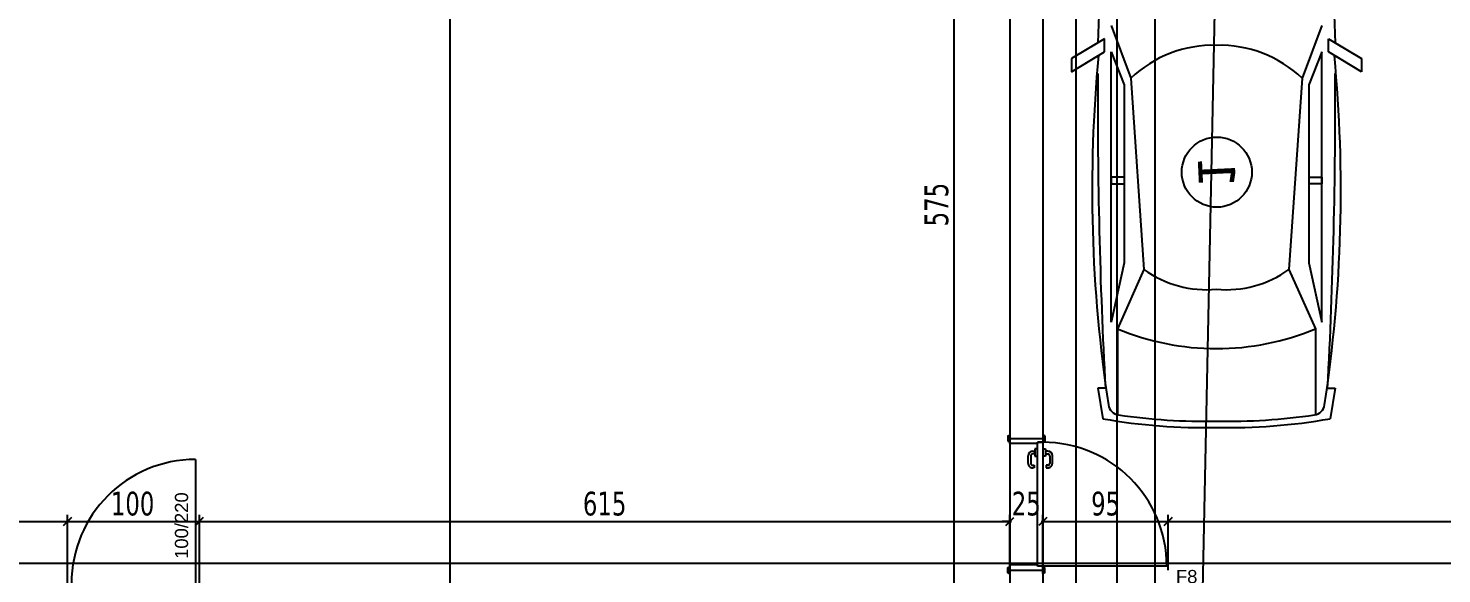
# Model space of a CAD drawing. Header units: millimetres. Extents: x 43168.9 to 43194.6, y -25545.1 to -25543.4.
# Drawn here: x 43169.6669 to 43169.8814, y -25544.4634 to -25544.3807 of the extents above; entities that cross this region are included whole.
import ezdxf
from ezdxf.enums import TextEntityAlignment as Align

# ---------------------------------------------------------------- set-up
doc = ezdxf.new("R2010")
doc.units = ezdxf.units.MM
doc.header["$LTSCALE"] = 200
doc.linetypes.add('DASHDOT', pattern=[1, 0.5, -0.25, 0, -0.25])
doc.linetypes.add('DASHDOT2', pattern=[0.5, 0.25, -0.125, 0, -0.125])
for name, color, linetype in [('aks_sgh', 5, 'DASHDOT2'), ('dograma_sgh', 43, 'Continuous'), ('duv_sgh', 4, 'Continuous'), ('olcuic_sgh', 183, 'Continuous'), ('poz_sgh', 12, 'Continuous'), ('yapi-yaklasma_sgh', 41, 'DASHDOT')]:
    doc.layers.add(name, color=color, linetype=linetype)
doc.styles.add('1-200', font='arial.ttf', dxfattribs={"height": 60})
doc.styles.add('dim', font='VERDANA.TTF', dxfattribs={"width": 0.7})
doc.styles.add('text1', font='VERDANA.TTF')
doc.styles.add('text2', font='arial.ttf')

msp = doc.modelspace()

# ---------------------------------------------------------------- linework, layer by layer
at = {"color": 0}
for p, q in [((43169.83012498671, -25544.35572260801), (43169.82922193944, -25544.38290583742)), ((43169.86431950075, -25544.35572260801), (43169.86522254803, -25544.38290583742)), ((43169.83122197325, -25544.38030579347), (43169.83422202396, -25544.38830592871)), ((43169.86322251421, -25544.38030579347), (43169.8602224635, -25544.38830592871)), ((43169.83022195634, -25544.38230582728), (43169.82522187181, -25544.385305878)), ((43169.82922193944, -25544.38290583742), (43169.82522187181, -25544.385305878)), ((43169.83022195634, -25544.38430586109), (43169.83022195634, -25544.38230582728)), ((43169.86422253112, -25544.38430586109), (43169.86422253112, -25544.38230582728)), ((43169.86422253112, -25544.38230582728), (43169.86922261564, -25544.385305878)), ((43169.86522254803, -25544.38290583742), (43169.86922261564, -25544.385305878)), ((43169.82522187181, -25544.38730591181), (43169.83022195634, -25544.38430586109)), ((43169.82522187181, -25544.38730591181), (43169.82922193944, -25544.38490587123)), ((43169.83122197325, -25544.4253065542), (43169.83122197325, -25544.38430586109)), ((43169.83122197325, -25544.38430586109), (43169.83322200706, -25544.38930594562)), ((43169.86322251421, -25544.38430586109), (43169.8612224804, -25544.38930594562)), ((43169.86322251421, -25544.4253065542), (43169.86322251421, -25544.38430586109)), ((43169.86922261564, -25544.38730591181), (43169.86422253112, -25544.38430586109)), ((43169.86922261564, -25544.38730591181), (43169.86522254803, -25544.38490587123)), ((43169.82522187181, -25544.385305878), (43169.82522187181, -25544.38730591181)), ((43169.82522187181, -25544.385305878), (43169.82522187181, -25544.38730591181)), ((43169.86922261564, -25544.385305878), (43169.86922261564, -25544.38730591181)), ((43169.86922261564, -25544.385305878), (43169.86922261564, -25544.38730591181)), ((43169.83322200706, -25544.38930594562), (43169.83322200706, -25544.41630640206)), ((43169.83422202396, -25544.38830592871), (43169.83622205777, -25544.41730641896)), ((43169.8602224635, -25544.38830592871), (43169.85822242968, -25544.41730641896)), ((43169.8612224804, -25544.38930594562), (43169.8612224804, -25544.41630640206)), ((43169.83322200706, -25544.40330618229), (43169.83122197325, -25544.40330618229)), ((43169.83122197325, -25544.40330618229), (43169.83122197325, -25544.40430619919)), ((43169.83122197325, -25544.40430619919), (43169.83322200706, -25544.40430619919)), ((43169.8612224804, -25544.40330618229), (43169.86322251421, -25544.40330618229)), ((43169.86322251421, -25544.40430619919), (43169.8612224804, -25544.40430619919)), ((43169.86322251421, -25544.40330618229), (43169.86322251421, -25544.40430619919)), ((43169.83322200706, -25544.41630640206), (43169.83122197325, -25544.4253065542)), ((43169.8612224804, -25544.41630640206), (43169.86322251421, -25544.4253065542)), ((43169.83622205777, -25544.41730641896), (43169.83222199015, -25544.42630657111)), ((43169.85822242968, -25544.41730641896), (43169.86222249731, -25544.42630657111)), ((43169.83222199015, -25544.42630657111), (43169.83222199015, -25544.43933093206)), ((43169.86222249731, -25544.42630657111), (43169.86222249731, -25544.43933093206)), ((43169.82922193944, -25544.43530672326), (43169.8299957105, -25544.43994934966)), ((43169.83022195634, -25544.43530672326), (43169.82922193944, -25544.43530672326)), ((43169.83036370912, -25544.43530672326), (43169.82922193944, -25544.43530672326)), ((43169.86408077833, -25544.43530672326), (43169.86522254803, -25544.43530672326)), ((43169.86422253112, -25544.43530672326), (43169.86522254803, -25544.43530672326)), ((43169.86522254803, -25544.43530672326), (43169.86444877696, -25544.43994934966))]:
    msp.add_line(p, q, dxfattribs=at)
msp.add_line((43169.84195854923, -25544.40279383927), (43169.84195854923, -25544.40279383927))
at = {"color": 0, "linetype": 'ByBlock', "lineweight": -2}
for p, q in [((43169.67227904144, -25544.45612042663), (43169.67347904143, -25544.45492042663)), ((43169.67347904143, -25544.45492042663), (43169.67227904144, -25544.45612042663)), ((43169.69227904143, -25544.45612042663), (43169.69347904143, -25544.45492042663)), ((43169.69347904143, -25544.45492042663), (43169.69227904143, -25544.45612042663)), ((43169.81527904143, -25544.45612042663), (43169.81647904143, -25544.45492042663)), ((43169.81527904143, -25544.45612042663), (43169.81647904143, -25544.45492042663)), ((43169.82147904143, -25544.45492042663), (43169.82027904144, -25544.45612042663)), ((43169.82147904143, -25544.45492042663), (43169.82027904144, -25544.45612042663)), ((43169.83927904157, -25544.45612042663), (43169.84047904157, -25544.45492042663)), ((43169.84047904157, -25544.45492042663), (43169.83927904157, -25544.45612042663))]:
    msp.add_line(p, q, dxfattribs=at)
at = {"linetype": 'Continuous'}
msp.add_circle((43169.84727248678, -25544.40253993436), 0.005320000000000346, dxfattribs=at)
at = {"color": 0}
for centre, radius, start, end in [((43170.04273517011, -25544.40532975921), 0.2143856953616721, 174.5157722221091, 188.7238197954231), ((43169.84672223528, -25544.40140615017), 0.0181072108613248, 88.41764539243664, 133.6573759964856), ((43169.84772225218, -25544.40140615017), 0.0181072108613248, 46.34262400351442, 91.58235460756336), ((43169.65170931735, -25544.40532975921), 0.2143856953616721, 351.2761802045768, 5.484227777890904), ((43170.61977897593, -25544.39254204297), 0.7905727552520726, 179.6386925190084, 183.1008306676707), ((43169.07466551153, -25544.39254204297), 0.7905727552520726, 356.8991693323292, 0.3613074809916), ((43169.84572221837, -25544.40413952971), 0.01623637964533992, 234.1888356708188, 275.3009265807162), ((43169.84872226909, -25544.40413952971), 0.01623637964533992, 264.6990734192838, 305.8111643291812), ((43169.84722224373, -25544.39030596252), 0.03900065930309958, 247.3801356131465, 270), ((43169.84722224373, -25544.39030596252), 0.03900065930309958, 270, 292.6198643868535), ((43169.83260889641, -25544.43757300614), 0.0018, 188.7238197954231, 261.5115368966201), ((43169.86183559104, -25544.43757300614), 0.0018, 278.48846310338, 351.2761802045768), ((43169.84543463711, -25544.35163560995), 0.08965309296207911, 260.0838130198713, 271.1549237942075), ((43169.84543463711, -25544.35163560995), 0.08868921503438901, 261.5115368966201, 271.1549237942075), ((43169.84900985035, -25544.35163560995), 0.08965309296207911, 268.8450762057925, 279.9161869801287), ((43169.84900985035, -25544.35163560995), 0.08868921503438901, 268.8450762057925, 278.48846310338)]:
    msp.add_arc(centre, radius, start, end, dxfattribs=at)
at = {"layer": 'aks_sgh'}
for p, q in [((43169.73087904157, -25543.74091939969), (43169.73087904157, -25544.78991939969)), ((43169.82587904157, -25543.74091939969), (43169.82587904157, -25544.78991939969)), ((43169.83787904157, -25543.74091939969), (43169.83787904157, -25544.78991939969)), ((43169.99087959111, -25544.46191939969), (43169.01487849203, -25544.46191939969))]:
    msp.add_line(p, q, dxfattribs=at)
at = {"layer": 'dograma_sgh'}
for p, q in [((43169.81557904143, -25544.44251939969), (43169.81587904143, -25544.44241939969)), ((43169.81557904143, -25544.44251939969), (43169.81557904143, -25544.44331939969)), ((43169.81587904143, -25544.44241939969), (43169.81587904143, -25544.44341939969)), ((43169.81587904143, -25544.44291939969), (43169.82087904144, -25544.44291939969)), ((43169.81587904143, -25544.44371939969), (43169.81587904143, -25544.44291939969)), ((43169.82117904144, -25544.44251939969), (43169.82087904144, -25544.44241939969)), ((43169.82087904144, -25544.44241939969), (43169.82087904144, -25544.44341939969)), ((43169.82087904144, -25544.44291939969), (43169.82087904144, -25544.44351939969)), ((43169.82117904144, -25544.44251939969), (43169.82117904144, -25544.44331939969)), ((43169.81557904143, -25544.44331939969), (43169.81587904143, -25544.44341939969)), ((43169.82007904143, -25544.44371939969), (43169.81587904143, -25544.44371939969)), ((43169.81933904147, -25544.44486939988), (43169.81967904147, -25544.44486939979)), ((43169.82007904136, -25544.44451939969), (43169.81967904138, -25544.44451939979)), ((43169.81967904138, -25544.44451939979), (43169.81967904166, -25544.44561939979)), ((43169.82007904143, -25544.44351939969), (43169.82087904144, -25544.44351939969)), ((43169.82007904143, -25544.46231939969), (43169.82007904143, -25544.44351939969)), ((43169.82057904144, -25544.44351939969), (43169.82007904143, -25544.44351939969)), ((43169.82007904143, -25544.44351939969), (43169.82007904143, -25544.44371939969)), ((43169.82087904144, -25544.44351939969), (43169.82057904144, -25544.44351939969)), ((43169.82117904144, -25544.44331939969), (43169.82087904144, -25544.44341939969)), ((43169.82087904144, -25544.44351939969), (43169.82087904144, -25544.46231939969)), ((43169.82087904151, -25544.44451939969), (43169.82127904148, -25544.44451939979)), ((43169.82127904148, -25544.44451939979), (43169.8212790412, -25544.44561939979)), ((43169.8216190414, -25544.44486939988), (43169.8212790414, -25544.44486939979)), ((43169.81863904194, -25544.44670940006), (43169.81863904165, -25544.44556940006)), ((43169.81903904165, -25544.44556939996), (43169.81903904195, -25544.44670939996)), ((43169.81967904158, -25544.44526939979), (43169.81933904158, -25544.44526939988)), ((43169.81933904202, -25544.44700939988), (43169.81957904202, -25544.44700939982)), ((43169.81957904202, -25544.44700939982), (43169.81957904212, -25544.44740939982)), ((43169.81967904166, -25544.44561939979), (43169.82007904166, -25544.44561939969)), ((43169.8212790412, -25544.44561939979), (43169.82087904121, -25544.44561939969)), ((43169.82127904129, -25544.44526939979), (43169.82161904129, -25544.44526939988)), ((43169.82161904084, -25544.44700939988), (43169.82137904084, -25544.44700939982)), ((43169.82137904084, -25544.44700939982), (43169.82137904074, -25544.44740939982)), ((43169.82191904121, -25544.44556939996), (43169.82191904092, -25544.44670939996)), ((43169.82231904092, -25544.44670940006), (43169.82231904122, -25544.44556940006)), ((43169.81957904212, -25544.44740939982), (43169.81933904213, -25544.44740939988)), ((43169.82137904074, -25544.44740939982), (43169.82161904074, -25544.44740939988)), ((43169.82007904143, -25544.46211939969), (43169.81587904143, -25544.46211939969)), ((43169.81587904143, -25544.46211939969), (43169.81587904143, -25544.46291939969)), ((43169.82007904143, -25544.46231939969), (43169.82007904143, -25544.46211939969)), ((43169.81557904143, -25544.46251939969), (43169.81587904143, -25544.46241939969)), ((43169.81557904143, -25544.46331939969), (43169.81557904143, -25544.46251939969)), ((43169.81557904143, -25544.46331939969), (43169.81587904143, -25544.46341939969)), ((43169.81587904143, -25544.46341939969), (43169.81587904143, -25544.46241939969)), ((43169.81587904143, -25544.46291939969), (43169.82087904144, -25544.46291939969)), ((43169.82087904144, -25544.46231939969), (43169.82007904143, -25544.46231939969)), ((43169.82057904144, -25544.46231939969), (43169.82007904143, -25544.46231939969)), ((43169.82087904144, -25544.46231939969), (43169.82057904144, -25544.46231939969)), ((43169.82087904144, -25544.46291939969), (43169.82087904144, -25544.46231939969)), ((43169.82117904144, -25544.46251939969), (43169.82087904144, -25544.46241939969)), ((43169.82087904144, -25544.46341939969), (43169.82087904144, -25544.46241939969)), ((43169.82117904144, -25544.46331939969), (43169.82087904144, -25544.46341939969)), ((43169.82117904144, -25544.46331939969), (43169.82117904144, -25544.46251939969))]:
    msp.add_line(p, q, dxfattribs=at)
at = {"layer": 'dograma_sgh', "color": 145}
for p, q in [((43169.69227904143, -25544.44611939969), (43169.69227904143, -25544.46491939968)), ((43169.83967904143, -25544.46231939969), (43169.82087904144, -25544.46231939969))]:
    msp.add_line(p, q, dxfattribs=at)
at = {"layer": 'dograma_sgh'}
for centre, radius, start, end in [((43169.81933904165, -25544.44556939988), 0.0007, 90.00001459085833, 180.0000145908581), ((43169.82161904121, -25544.44556939988), 0.0007, 359.9999854091419, 89.99998540914169), ((43169.81933904195, -25544.44670939988), 0.0007, 180.0000145908581, 270.0000145908583), ((43169.81933904165, -25544.44556939988), 0.0003, 90.00001459085833, 180.0000145908581), ((43169.81933904195, -25544.44670939988), 0.0003, 180.0000145908581, 270.0000145908583), ((43169.82161904121, -25544.44556939988), 0.0003, 359.9999854091419, 89.99998540914169), ((43169.82161904092, -25544.44670939988), 0.0003, 269.9999854091417, 359.9999854091419), ((43169.82161904092, -25544.44670939988), 0.0007, 269.9999854091417, 359.9999854091419)]:
    msp.add_arc(centre, radius, start, end, dxfattribs=at)
at = {"layer": 'dograma_sgh', "color": 145}
for centre, start, end in [((43169.82087904144, -25544.46231939969), 0, 90), ((43169.69227904143, -25544.46491939968), 90, 180)]:
    msp.add_arc(centre, 0.01879999999999999, start, end, dxfattribs=at)
at = {"layer": 'duv_sgh'}
for p, q in [((43169.81587904143, -25544.34991939969), (43169.81587904143, -25544.46491939969)), ((43169.82087904144, -25544.34991939969), (43169.82087904144, -25544.46491939969)), ((43169.81587904143, -25544.44291939969), (43169.82087904144, -25544.44291939969)), ((43169.81587904143, -25544.46291939969), (43169.82087904144, -25544.46291939969))]:
    msp.add_line(p, q, dxfattribs=at)
at = {"layer": 'olcuic_sgh'}
for p, q in [((43169.83212347161, -25544.10966939969), (43169.83212347161, -25544.46516939969)), ((43169.80738822829, -25544.34966939969), (43169.80738822829, -25544.46516939969)), ((43169.54462904143, -25544.45552042663), (43169.67312904143, -25544.45552042663)), ((43169.67262904143, -25544.45552042663), (43169.69312904144, -25544.45552042663)), ((43169.67287904143, -25544.46541939969), (43169.67287904143, -25544.45452042663)), ((43169.67287904143, -25544.46541939969), (43169.67287904143, -25544.45452042663)), ((43169.69262904143, -25544.45552042663), (43169.81612904144, -25544.45552042663)), ((43169.69287904143, -25544.46541939969), (43169.69287904143, -25544.45452042663)), ((43169.69287904143, -25544.46541939969), (43169.69287904143, -25544.45452042663)), ((43169.81587904143, -25544.45552042663), (43169.81467904143, -25544.45552042663)), ((43169.81587904143, -25544.46341939969), (43169.81587904143, -25544.45452042663)), ((43169.81587904143, -25544.46341939969), (43169.81587904143, -25544.45452042663)), ((43169.82062904143, -25544.45552042663), (43169.84012904157, -25544.45552042663)), ((43169.82087904144, -25544.46291939969), (43169.82087904144, -25544.45452042663)), ((43169.82087904144, -25544.46291939969), (43169.82087904144, -25544.45452042663)), ((43169.82087904144, -25544.45552042663), (43169.82207904143, -25544.45552042663)), ((43169.83962904157, -25544.45552042663), (43169.94023187232, -25544.45552042663)), ((43169.83987904157, -25544.46291939969), (43169.83987904157, -25544.45452042663)), ((43169.83987904157, -25544.46291939969), (43169.83987904157, -25544.45452042663))]:
    msp.add_line(p, q, dxfattribs=at)
at = {"layer": 'yapi-yaklasma_sgh'}
msp.add_line((43169.84858227101, -25544.29613097702), (43169.84012530857, -25544.71004852501), dxfattribs=at)

# ---------------------------------------------------------------- texts
at = {"linetype": 'Continuous', "style": 'text1', "text_generation_flag": 4}
msp.add_attdef('1', text='', height=0.005600000000000295, rotation=92.73556609848184, dxfattribs=at).set_placement((43169.84727248678, -25544.40253993436), align=Align.MIDDLE)
at = {"layer": 'aks_sgh', "style": '1-200'}
msp.add_text('F8', height=0.002, rotation=359.9999947889793, dxfattribs=at).set_placement((43169.8410696533, -25544.46488324008))
msp.add_text('F8', height=0.002, rotation=359.9999947889793, dxfattribs=at).set_placement((43169.8410696533, -25544.46488324008))
at = {"layer": 'olcuic_sgh', "color": 2, "style": 'dim', "width": 0.7}
msp.add_text('575', height=0.0036, rotation=90, dxfattribs=at).set_placement((43169.80651327866, -25544.41076021903))
for s, p in [('100', (43169.67945275534, -25544.45460921105)), ('615', (43169.75108053237, -25544.45461162878)), ('25', (43169.81616198301, -25544.45460800218)), ('95', (43169.82820260094, -25544.45460921105))]:
    msp.add_text(s, height=0.0036, dxfattribs=at).set_placement(p)
at = {"layer": 'poz_sgh', "style": 'text2'}
msp.add_text('100/220', height=0.002, rotation=90, dxfattribs=at).set_placement((43169.69117192497, -25544.45615166382), align=Align.CENTER)

doc.saveas('drawing.dxf')
